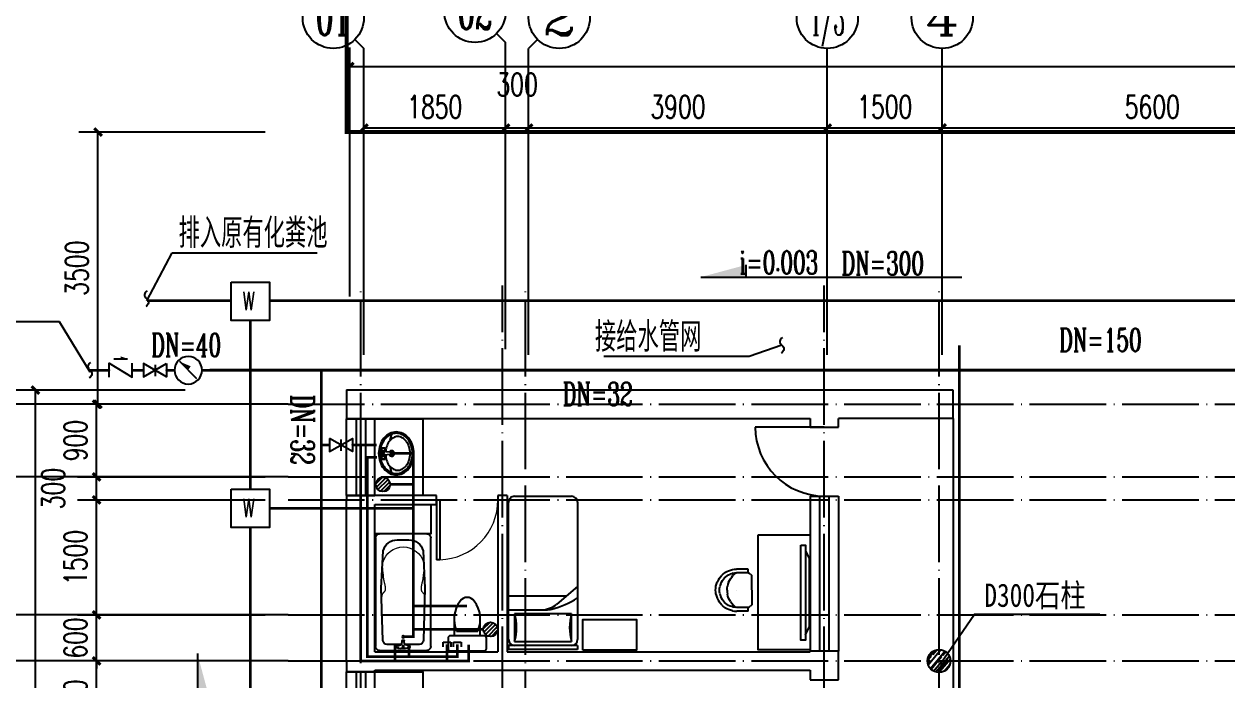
# Model space of a CAD drawing. Extents: x 8254 to 366479, y -216343 to -120021.
# Drawn here: x 104518 to 120223, y -148303 to -139747 of the extents above; entities that cross this region are included whole.
import ezdxf
from ezdxf.enums import TextEntityAlignment as Align

# ---------------------------------------------------------------- set-up
doc = ezdxf.new("R2010")
doc.units = 0
doc.header["$LTSCALE"] = 500
doc.header["$MEASUREMENT"] = 0
doc.linetypes.add('DOTE', pattern=[2.42, 2, -0.2, 0.02, -0.2])
doc.layers.get('0').update_dxf_attribs({"linetype": 'CONTINUOUS'})
doc.layers.get('Defpoints').update_dxf_attribs({"linetype": 'CONTINUOUS'})
for name, color, linetype in [('1', 251, 'CONTINUOUS'), ('220', 7, 'CONTINUOUS'), ('AXIS', 3, 'CONTINUOUS'), ('AXIS_TEXT', 7, 'CONTINUOUS'), ('DIM_冷却', 3, 'CONTINUOUS'), ('DOTE', 1, 'DOTE'), ('EQUIP_地漏', 7, 'CONTINUOUS'), ('EQUIP_管件', 7, 'CONTINUOUS'), ('PIPE-污水', 2, 'TG_W'), ('PIPE-消防', 1, 'TG_X'), ('PIPE-热给水', 5, 'TG_R'), ('PIPE-给水', 3, 'TG_J'), ('PUB_DIM', 3, 'CONTINUOUS'), ('TEXT_污水', 7, 'CONTINUOUS'), ('TWT_TEXT', 7, 'CONTINUOUS'), ('VALVE_给水', 7, 'CONTINUOUS'), ('WALL', 130, 'CONTINUOUS'), ('WINDOW', 251, 'CONTINUOUS'), ('家具', 54, 'CONTINUOUS')]:
    doc.layers.add(name, color=color, linetype=linetype)
doc.styles.add('_TCH_AXIS', font='COMPLEX', dxfattribs={"bigfont": 'GBCBIG'})
doc.styles.add('_TCH_DIM_T3', font='SIMPLEX', dxfattribs={"width": 0.705882, "bigfont": 'GBCBIG'})
doc.styles.add('_TWT_SERIAL', font='COMPLEX', dxfattribs={"width": 0.8, "height": 3.5, "bigfont": 'HZTXT'})
doc.styles.add('_TWT_WELL', font='ROMAND', dxfattribs={"width": 0.8, "height": 3, "bigfont": 'HZTXT'})
doc.styles.add('COMPLEX', font='COMPLEX')
doc.styles.get("Standard").update_dxf_attribs({"font": 'GBENOR', "bigfont": 'GBCBIG'})
doc.styles.add('TG_LINETYPE', font='SIMPLEX', dxfattribs={"width": 0.8, "height": 3, "bigfont": 'HZTXT'})
doc.styles.add('宋体', font='SimSun.ttf', dxfattribs={"width": 0.8})
doc.linetypes.add('TG_J', pattern='A,2,-0.3,["J",TG_LINETYPE,S=0.1,R=0,X=-0.23,Y=-0.15],0', length=2.3)
doc.linetypes.add('TG_R', pattern='A,2,-0.3,["R",TG_LINETYPE,S=0.1,R=0,X=-0.23,Y=-0.15],0', length=2.3)
doc.linetypes.add('TG_W', pattern='A,2,-0.3,["W",TG_LINETYPE,S=0.1,R=0,X=-0.23,Y=-0.15],0', length=2.3)
doc.linetypes.add('TG_X', pattern='A,2,-0.3,["X",TG_LINETYPE,S=0.1,R=0,X=-0.23,Y=-0.15],0', length=2.3)
doc.dimstyles.new('_TCH_ARCH&&100', dxfattribs={"dimtxt": 297.5, "dimasz": 100, "dimexe": 250, "dimexo": 300, "dimgap": 126.25, "dimtad": 1, "dimlfac": 0.001, "dimzin": 0, "dimdsep": 46, "dimtxsty": '_TCH_DIM_T3', "dimblk": 'ARCHTICK', "dimcen": 0.09, "dimclrt": 7, "dimazin": 2, "dimtfac": 1, "dimtix": 1, "dimtmove": 2, "dimatfit": 3, "dimfxl": 0, "dimtolj": 1, "dimtzin": 0, "dimarcsym": 0})

# ---------------------------------------------------------------- blocks, each defined once
blk = doc.blocks.new('CHR1')
at = {"color": 251}
for p, q in [((-225, 150), (-225, 158)), ((225, 150), (225, 158))]:
    blk.add_line(p, q, dxfattribs=at)
at = {"color": 251, "linetype": 'Continuous'}
for p, q in [((189, 200), (-189, 200)), ((-225, 150), (-275, 150)), ((-275, 150), (-275, 0)), ((-225, 150), (-225, 0)), ((275, 150), (225, 150)), ((225, 150), (225, 0)), ((275, 150), (275, 0)), ((0, 0), (0, 0))]:
    blk.add_line(p, q, dxfattribs=at)
for points in [[(-208, 180, 0), (-217, 169, 0), (-225, 158, 0)], [(-208, 180, 0), (-199, 190, 0), (-189, 200, 0)], [(189, 200, 0), (199, 190, 0), (208, 180, 0)], [(225, 158, 0), (217, 169, 0), (208, 180, 0)], [(-270, -54, 0), (-274, -27, 0), (-275, 0, 0)], [(-254, -105, 0), (-263, -80, 0), (-270, -54, 0)], [(-229, -153, 0), (-242, -130, 0), (-254, -105, 0)], [(-229, -153, 0), (-213, -175, 0), (-194, -195, 0)], [(-221, -44, 0), (-224, -22, 0), (-225, 0, 0)], [(-191, -48, 0), (-209, -29, 0), (-225, -8, 0)], [(-221, -44, 0), (-215, -65, 0), (-208, -86, 0)], [(-187, -125, 0), (-198, -106, 0), (-208, -86, 0)], [(-149, -81, 0), (-171, -65, 0), (-191, -48, 0)], [(-159, -159, 0), (-174, -143, 0), (-187, -125, 0)], [(-103, -105, 0), (-127, -94, 0), (-149, -81, 0)], [(-103, -105, 0), (-78, -114, 0), (-52, -120, 0)], [(0, -125, 0), (-26, -124, 0), (-52, -120, 0)], [(0, -125, 0), (26, -124, 0), (52, -120, 0)], [(103, -105, 0), (78, -114, 0), (52, -120, 0)], [(150, -81, 0), (127, -94, 0), (103, -105, 0)], [(150, -81, 0), (171, -65, 0), (191, -48, 0)], [(187, -125, 0), (174, -143, 0), (159, -159, 0)], [(208, -86, 0), (199, -106, 0), (187, -125, 0)], [(225, -8, 0), (209, -29, 0), (191, -48, 0)], [(195, -195, 0), (213, -175, 0), (229, -153, 0)], [(221, -44, 0), (215, -65, 0), (208, -86, 0)], [(225, 0, 0), (224, -22, 0), (221, -44, 0)], [(254, -105, 0), (243, -130, 0), (229, -153, 0)], [(270, -54, 0), (263, -80, 0), (254, -105, 0)], [(270, -54, 0), (274, -27, 0), (275, 0, 0)], [(-153, -229, 0), (-174, -213, 0), (-194, -195, 0)], [(-125, -187, 0), (-143, -174, 0), (-159, -159, 0)], [(-153, -229, 0), (-130, -243, 0), (-105, -254, 0)], [(-86, -208, 0), (-106, -199, 0), (-125, -187, 0)], [(-54, -270, 0), (-80, -263, 0), (-105, -254, 0)], [(-86, -208, 0), (-65, -215, 0), (-44, -221, 0)], [(0, -275, 0), (-27, -274, 0), (-54, -270, 0)], [(0, -225, 0), (-22, -224, 0), (-44, -221, 0)], [(44, -221, 0), (22, -224, 0), (0, -225, 0)], [(54, -270, 0), (27, -274, 0), (0, -275, 0)], [(44, -221, 0), (65, -215, 0), (86, -208, 0)], [(54, -270, 0), (80, -263, 0), (105, -254, 0)], [(125, -187, 0), (106, -199, 0), (86, -208, 0)], [(105, -254, 0), (130, -243, 0), (153, -229, 0)], [(159, -159, 0), (143, -174, 0), (125, -187, 0)], [(195, -195, 0), (175, -213, 0), (153, -229, 0)]]:
    blk.add_polyline3d(points, dxfattribs=at)
blk = doc.blocks.new('$plan$00001613')
at = {"color": 251}
for p, q in [((-200, 170), (-200, -170)), ((-260, -140), (-260, 140))]:
    blk.add_line(p, q, dxfattribs=at)
blk.add_lwpolyline([(-430, -170), (-200, -170), (-200, -220, 0.414214), (-170, -250), (-30, -250, 0.414214), (0, -220), (0, 220, 0.414214), (-30, 250), (-170, 250, 0.414214), (-200, 220), (-200, 170), (-430, 170)], format="xyb", dxfattribs=at)
for centre, radius, start, end in [((-413, -227), 398, 67.4505, 126.6381), ((-590, 0), 110, 123.4509, 236.5491), ((-413, 227), 398, 233.3619, 292.5495)]:
    blk.add_arc(centre, radius, start, end, dxfattribs=at)
blk = doc.blocks.new('$DorLib2D$00000001')
for p, q in [((0.45, 0.975), (0.5, 0.975)), ((0.45, 0), (0.45, 0.975)), ((0.5, 0), (0.5, 0.975)), ((0.5, 0), (0.45, 0))]:
    blk.add_line(p, q)
at = {"lineweight": 13}
blk.add_arc((0.475, 0), 0.975, 91.4693, 180, dxfattribs=at)
blk = doc.blocks.new('$WINLIB2D$00000001')
for p, q in [((-0.5, 0.5), (0.5, 0.5)), ((-0.5, 0.5), (-0.5, -0.5)), ((0.5, -0.5), (0.5, 0.5)), ((0.5, 0.167), (-0.5, 0.167)), ((0.5, -0.167), (-0.5, -0.167)), ((-0.5, -0.5), (0.5, -0.5))]:
    blk.add_line(p, q)
blk = doc.blocks.new('$plan$00000489')
for p, q in [((-1470, 360), (-50, 360)), ((-1520, -310), (-1520, 310)), ((0, 310), (0, -310)), ((-81, 18), (-122, 12)), ((-64, 71), (-72, 27)), ((-29, 71), (-25, 30)), ((-81, -18), (-122, -12)), ((-64, -71), (-72, -27)), ((-29, -71), (-25, -30)), ((-50, -360), (-1470, -360))]:
    blk.add_line(p, q)
blk.add_lwpolyline([(-77, 81), (-77, 207, 0.398606), (-134, 267), (-810, 285), (-1299, 260, 0.354414), (-1441, 76), (-1441, -76, 0.354414), (-1299, -260), (-810, -285), (-134, -267, 0.398606), (-77, -207), (-77, -20)], format="xyb")
at = {"lineweight": 13}
for points in [[(-1090, 273), (-1074, 271), (-1056, 270), (-1039, 268), (-1022, 266), (-1005, 265), (-989, 263), (-974, 262), (-961, 260), (-949, 259), (-939, 257), (-929, 256), (-921, 255), (-914, 253), (-908, 252), (-902, 251), (-896, 250), (-891, 249), (-886, 247), (-881, 246), (-876, 245), (-871, 244), (-866, 243), (-860, 241), (-855, 240), (-849, 239), (-844, 238), (-838, 237), (-832, 236), (-826, 236), (-821, 235), (-816, 234), (-811, 234), (-806, 234), (-801, 234), (-797, 234), (-793, 235), (-790, 235), (-786, 236), (-783, 237), (-779, 238), (-776, 240), (-773, 241), (-770, 243), (-767, 245), (-764, 247), (-762, 249), (-759, 251), (-757, 253), (-754, 255), (-752, 257), (-750, 259), (-748, 262), (-746, 264), (-744, 265), (-742, 267), (-740, 269), (-737, 271), (-735, 272), (-733, 273), (-730, 274), (-727, 275), (-723, 276), (-719, 277), (-714, 278), (-709, 279), (-703, 280), (-696, 281), (-690, 282), (-683, 283)], [(-1090, -273), (-1074, -271), (-1056, -270), (-1039, -268), (-1022, -266), (-1005, -265), (-989, -263), (-974, -262), (-961, -260), (-949, -259), (-939, -257), (-929, -256), (-921, -255), (-914, -253), (-908, -252), (-902, -251), (-896, -250), (-891, -249), (-886, -247), (-881, -246), (-876, -245), (-871, -244), (-866, -243), (-860, -241), (-855, -240), (-849, -239), (-844, -238), (-838, -237), (-832, -236), (-826, -236), (-821, -235), (-816, -234), (-811, -234), (-806, -234), (-801, -234), (-797, -234), (-793, -235), (-790, -235), (-786, -236), (-783, -237), (-779, -238), (-776, -240), (-773, -241), (-770, -243), (-767, -245), (-764, -247), (-762, -249), (-759, -251), (-757, -253), (-754, -255), (-752, -257), (-750, -259), (-748, -262), (-746, -264), (-744, -265), (-742, -267), (-740, -269), (-737, -271), (-735, -272), (-733, -273), (-730, -274), (-727, -275), (-723, -276), (-719, -277), (-714, -278), (-709, -279), (-703, -280), (-696, -281), (-690, -282), (-685, -282)]]:
    blk.add_lwpolyline(points, dxfattribs=at)
blk.add_lwpolyline([(-77, 20), (-77, 81)])
for centre, radius in [((-178, 0), 17.6), ((-47, 71), 12.6), ((-47, -71), 12.6)]:
    blk.add_circle(centre, radius, dxfattribs=at)
for centre, radius in [((-178, 0), 11.6), ((-48, 0), 9.88)]:
    blk.add_circle(centre, radius)
for centre, radius, start, end in [((-1470, 310), 50, 90, 180), ((-50, 310), 50, 0, 90), ((-122, 0), 12.5, 90, 270), ((-82, 28), 10, 278.2472, 349.7858), ((-47, 71), 17.6, 360, 180), ((-324, 0), 300, 354.3229, 5.6771), ((-82, -28), 10, 10.2142, 81.7528), ((-47, -71), 17.6, 180, 0), ((-1470, -310), 50, 180, 270), ((-50, -310), 50, 270, 0)]:
    blk.add_arc(centre, radius, start, end)
blk.add_arc((-1073, 0), 276, 105.6385, 254.9629, dxfattribs=at)
blk = doc.blocks.new('$plan$00001629')
for p, q in [((-252, -170), (-172, -150)), ((-75, -35), (-75, -85)), ((-75, -35), (75, -35)), ((-75, -85), (-21, -85)), ((-16, -146), (-25, -35)), ((16, -146), (25, -35)), ((21, -85), (75, -85)), ((75, -35), (75, -85)), ((172, -150), (252, -170))]:
    blk.add_line(p, q)
for centre, radius in [((-50, -60), 20), ((1, -60), 10), ((50, -60), 20)]:
    blk.add_circle(centre, radius)
for centre, radius, start, end in [((0, -340), 340, 90, 108.7907), ((0, -340), 340, 71.2093, 90), ((-90, -230), 190, 153.24, 180), ((-90, -230), 173, 153.24, 180), ((-46, -252), 239, 129.4007, 153.24), ((-46, -252), 222, 129.4007, 153.24), ((-53, -278), 174, 126.0274, 150.3366), ((-18, -286), 283, 108.7907, 129.4007), ((-18, -286), 266, 108.7907, 129.4007), ((-21, -322), 229, 106.7647, 126.0274), ((0, -340), 323, 90, 108.7907), ((0, -391), 301, 93.9271, 106.7647), ((0, -170), 35, 118.7783, 61.2217), ((0, -170), 25, 129.0728, 50.9272), ((0, -146), 16.3, 180, 0), ((0, -340), 323, 71.2093, 90), ((0, -391), 301, 73.2353, 86.0729), ((21, -322), 229, 53.9726, 73.2353), ((18, -286), 266, 50.5993, 71.2093), ((18, -286), 283, 50.5993, 71.2093), ((53, -278), 174, 29.6634, 53.9726), ((46, -252), 222, 26.76, 50.5993), ((46, -252), 239, 26.76, 50.5993), ((90, -230), 173, 0, 26.76), ((90, -230), 190, 0, 26.76), ((-90, -230), 190, 180, 206.76), ((-90, -230), 173, 180, 206.76), ((-46, -208), 222, 206.76, 230.5993), ((-102, -250), 118, 150.3366, 180), ((-102, -250), 118, 180, 209.6634), ((-53, -222), 174, 209.6634, 233.9726), ((53, -222), 174, 306.0274, 330.3366), ((46, -208), 222, 309.4007, 333.24), ((102, -250), 118, 0, 29.6634), ((102, -250), 118, 330.3366, 0), ((90, -230), 173, 333.24, 0), ((90, -230), 190, 333.24, 0), ((-46, -208), 239, 206.76, 230.5993), ((-18, -174), 283, 230.5993, 251.2093), ((-18, -174), 266, 230.5993, 251.2093), ((-21, -178), 229, 233.9726, 253.2353), ((0, -120), 340, 251.2093, 270), ((0, -120), 323, 251.2093, 270), ((0, -109), 301, 253.2353, 270), ((0, -109), 301, 270, 286.7647), ((0, -120), 323, 270, 288.7907), ((0, -120), 340, 270, 288.7907), ((21, -178), 229, 286.7647, 306.0274), ((18, -174), 266, 288.7907, 309.4007), ((18, -174), 283, 288.7907, 309.4007), ((46, -208), 239, 309.4007, 333.24)]:
    blk.add_arc(centre, radius, start, end)
blk = doc.blocks.new('$plan$00000310')
at = {"color": 0, "linetype": 'ByBlock'}
for p, q in [((-2000, 78), (-2000, 822)), ((-1922, 900), (-130, 900)), ((-821, 900), (-593, 629)), ((-467, 822), (-467, 78)), ((-104, 822), (-467, 822)), ((-104, 78), (-104, 822)), ((-52, 900), (-52, 0)), ((-52, 900), (0, 900)), ((0, 900), (0, 0)), ((-701, 0), (-701, 757)), ((-519, 0), (-519, 490)), ((-130, 0), (-1922, 0)), ((-467, 78), (-104, 78)), ((-52, 0), (0, 0))]:
    blk.add_line(p, q, dxfattribs=at)
for centre, radius, start, end in [((-1922, 822), 77.9, 90, 180), ((-1556, 317), 1057, 13.3928, 33.4501), ((-286, 1445), 649, 253.7398, 286.2602), ((-130, 822), 77.9, 0, 90), ((-831, 428), 312, 0, 40.1059), ((-831, 490), 312, 0, 13.3928), ((-1922, 78), 77.9, 180, 270), ((-286, -545), 649, 73.7398, 106.2602), ((-130, 78), 77.9, 270, 0)]:
    blk.add_arc(centre, radius, start, end, dxfattribs=at)
blk = doc.blocks.new('grtgrtgrgr')
h = blk.add_hatch()
h.set_pattern_fill('木材', color=251, scale=20, style=0)
h.set_pattern_definition([(50, (6093.805, -68104.39), (51.847064, 186.24683), [1200, -160, 400, -80]), (50, (6200.2, -68064.39), (-132.93014, 7.10905), [240, -26.4, 480, -60]), (50, (6133.805, -68036.393), (226.339663, 353.127904), [640, -112, 320, -80])])
h.paths.add_polyline_path([(116314.227, -148055.504, 1), (116614.227, -148055.504, 1)])
at = {"color": 251}
for p, q in [((115149.227, -144520.504), (116158.993, -144520.504)), ((116649.227, -144891.816), (116649.227, -154470.504)), ((114722.037, -146617.995), (114766.885, -146717.954)), ((114766.885, -146717.954), (114766.885, -147614.037)), ((114722.037, -147713.995), (114766.885, -147614.037))]:
    blk.add_line(p, q, dxfattribs=at)
for points in [[(109099.227, -144895.504), (109724.338, -144895.504), (109724.338, -145895.504), (109099.227, -145895.504)], [(109099.227, -146015.504), (109827.201, -146015.504), (109827.201, -146397.3), (109099.227, -146397.3)], [(114103.374, -146410.689), (114779.227, -146410.689), (114779.227, -147910.504), (114103.374, -147910.504)], [(114658.037, -146545.995), (114722.037, -146545.995), (114722.037, -147785.995), (114658.037, -147785.995)], [(109099.227, -148195.504), (109724.338, -148195.504), (109724.338, -149195.504), (109099.227, -149195.504)]]:
    blk.add_lwpolyline(points, close=True, dxfattribs=at)
blk.add_lwpolyline([(116478.516, -148098.449), (116926.866, -147445.791), (118563.626, -147445.791)], dxfattribs=at)
blk.add_circle((116464.227, -148055.504), 150, dxfattribs=at)
at = {"layer": '220', "color": 251}
blk.add_lwpolyline([(111814.408, -147913.769), (111814.408, -147514.227), (112514.057, -147514.227), (112514.057, -147913.769)], close=True, dxfattribs=at)
at = {"layer": 'DOTE', "color": 251}
for p, q in [((108914.227, -169755.504), (108914.227, -143155.504)), ((110764.227, -154655.504), (110764.227, -143155.504)), ((111064.227, -169755.504), (111064.227, -143155.504)), ((114964.227, -154655.504), (114964.227, -143155.504)), ((116464.227, -169755.504), (116464.227, -143155.504)), ((107964.227, -144705.504), (154164.227, -144705.504)), ((107964.227, -145655.504), (153864.227, -145655.504)), ((107964.227, -145955.504), (111064.227, -145955.504)), ((107964.227, -145955.504), (147134.34, -145955.504)), ((107964.227, -147455.504), (153864.227, -147455.504)), ((107964.227, -148055.504), (154164.227, -148055.504))]:
    blk.add_line(p, q, dxfattribs=at)
at = {"layer": 'WALL', "color": 251}
for p, q in [((108729.227, -144520.504), (114964.227, -144520.504)), ((108729.227, -144520.504), (108729.227, -144895.504)), ((116649.227, -144521.816), (114964.227, -144521.816)), ((116649.227, -144891.816), (116649.227, -144521.816)), ((108729.227, -144895.504), (109099.227, -144895.504)), ((109099.227, -144890.504), (114779.227, -144890.504)), ((109099.227, -144895.504), (109099.227, -144890.504)), ((114779.227, -144890.504), (114779.227, -145004.255)), ((115149.227, -145004.255), (115149.227, -144891.816)), ((116649.227, -144891.816), (115149.227, -144891.816)), ((114779.227, -145004.255), (115149.227, -145004.255)), ((109099.227, -145895.504), (108729.227, -145895.504)), ((108729.227, -145895.504), (108729.227, -145955.504)), ((109904.227, -145895.504), (109099.227, -145895.504)), ((109904.227, -146015.504), (109904.227, -145895.504)), ((110824.227, -145895.504), (110704.227, -145895.504)), ((110704.227, -145895.504), (110704.227, -146015.504)), ((110824.227, -145895.504), (110824.227, -147935.504)), ((108729.227, -148055.504), (108729.227, -145955.504)), ((109099.227, -146015.504), (109904.227, -146015.504)), ((109099.227, -147935.504), (109099.227, -146015.504)), ((110704.227, -146015.504), (110704.227, -147935.504)), ((109099.227, -147935.504), (110704.227, -147935.504)), ((110824.227, -147935.504), (114779.227, -147935.504)), ((115149.227, -147929.255), (114779.227, -147929.255)), ((114779.227, -147929.255), (114779.227, -147935.504)), ((115149.227, -148055.504), (115149.227, -147929.255)), ((108729.227, -148055.504), (108729.227, -148195.504)), ((115149.227, -148303.004), (115149.227, -148055.504)), ((108729.227, -148195.504), (109099.227, -148195.504)), ((109099.227, -148175.504), (110764.227, -148175.504)), ((109099.227, -148195.504), (109099.227, -148175.504)), ((110764.227, -148175.504), (114779.227, -148175.504)), ((114779.227, -148175.504), (114779.227, -148303.004)), ((114779.227, -148303.004), (115149.227, -148303.004))]:
    blk.add_line(p, q, dxfattribs=at)
at = {"layer": 'WINDOW', "color": 251}
for p, q in [((114964.227, -145004.255), (114064.227, -145004.255)), ((114779.227, -145904.255), (114779.227, -147929.255)), ((114779.227, -145904.255), (115149.227, -145904.255)), ((114902.56, -145904.255), (114902.56, -147929.255)), ((115025.894, -145904.255), (115025.894, -147929.255)), ((115149.227, -145904.255), (115149.227, -147929.255))]:
    blk.add_line(p, q, dxfattribs=at)
blk.add_arc((114964.227, -145004.255), 900, 180, 270, dxfattribs=at)
at = {"layer": '1', "color": 251}
for name, p, rotation in [('$plan$00001629', (109147.466, -145348.19), 89.99999999996407), ('$plan$00001613', (110303.417, -147925.618), 269.9999999999641)]:
    blk.add_blockref(name, p, dxfattribs=dict(at, rotation=rotation))
at = {"layer": '1', "color": 251, "yscale": -1, "rotation": 270.0000000000056}
blk.add_blockref('$plan$00000489', (109467.201, -147917.3), dxfattribs=at)
at = {"layer": '220', "color": 251, "rotation": 270}
blk.add_blockref('$plan$00000310', (110844.435, -147906.738), dxfattribs=at)
at = {"layer": 'WINDOW', "color": 251, "xscale": 1000, "yscale": 370, "zscale": 1000, "rotation": 90}
for p in [(108914.227, -145395.504), (108914.227, -148695.504)]:
    blk.add_blockref('$WINLIB2D$00000001', p, dxfattribs=at)
at = {"layer": 'WINDOW', "color": 251, "xscale": -800, "yscale": -800, "zscale": -800}
blk.add_blockref('$DorLib2D$00000001', (110304.227, -145955.504), dxfattribs=at)
at = {"layer": '家具', "color": 251, "rotation": 270.0418271583827}
blk.add_blockref('CHR1', (113821.715, -147131.881), dxfattribs=at)
at = {"color": 251, "style": '宋体', "width": 0.8}
blk.add_text('D300石柱', height=303.7975, dxfattribs=at).set_placement((117055.485, -147349.659, 1099890))
blk = doc.blocks.new('$TwtSys$00000132')
at = {"elevation": 0}
blk.add_lwpolyline([(7, -101, -0.575183), (0, 0, 0.604745), (-11, 101, 16.924828)], format="xyb", dxfattribs=at)
blk = doc.blocks.new('rerh')
blk.add_hatch(color=7).paths.add_polyline_path([(2356210, -878528), (2355619, -878687), (2356210, -878687)])
at = {"color": 7}
for p, q in [((2356210, -878687, 29213), (2356210, -878528, 29213)), ((2355619, -878687, 29213), (2359023, -878687, 29213))]:
    blk.add_line(p, q, dxfattribs=at)
blk = doc.blocks.new('_ArchTick')
at = {"color": 0, "linetype": 'ByBlock', "const_width": 0.4}
blk.add_lwpolyline([(-0.5, -0.5), (0.5, 0.5)], dxfattribs=at)
blk = doc.blocks.new('*D210')
at = {"layer": 'Defpoints', "color": 0}
for p in [(104665, -144521), (106922, -144521), (106922, -168991)]:
    blk.add_point(p, dxfattribs=at)
at = {"layer": 'PUB_DIM', "color": 0, "lineweight": -2}
for p, q in [((106622, -144521), (104415, -144521)), ((104665, -168991), (104665, -144521)), ((106622, -168991), (104415, -168991))]:
    blk.add_line(p, q, dxfattribs=at)
at = {"layer": 'PUB_DIM', "color": 0, "lineweight": -2, "xscale": 100, "yscale": 100, "zscale": 100}
for p, rotation in [((104665, -144521), 90), ((104665, -168991), 270)]:
    blk.add_blockref('_ArchTick', p, dxfattribs=dict(at, rotation=rotation))
at = {"layer": 'PUB_DIM', "color": 7, "insert": (104390, -156756), "char_height": 297.5, "attachment_point": 5, "rotation": 90, "style": '_TCH_DIM_T3'}
blk.add_mtext('\\A1;24370', dxfattribs=at)
blk = doc.blocks.new('*D211')
at = {"layer": 'Defpoints', "color": 0}
for p in [(105483, -141156), (107964, -141156), (107964, -144706)]:
    blk.add_point(p, dxfattribs=at)
at = {"layer": 'PUB_DIM', "color": 0, "lineweight": -2}
for p, q in [((107664, -141156), (105233, -141156)), ((105483, -144706), (105483, -141156)), ((107664, -144706), (105233, -144706))]:
    blk.add_line(p, q, dxfattribs=at)
at = {"layer": 'PUB_DIM', "color": 0, "lineweight": -2, "xscale": 100, "yscale": 100, "zscale": 100}
for p, rotation in [((105483, -141156), 90), ((105483, -144706), 270)]:
    blk.add_blockref('_ArchTick', p, dxfattribs=dict(at, rotation=rotation))
at = {"layer": 'PUB_DIM', "color": 7, "insert": (105208, -142931), "char_height": 297.5, "attachment_point": 5, "rotation": 90, "style": '_TCH_DIM_T3'}
blk.add_mtext('\\A1;3500', dxfattribs=at)
blk = doc.blocks.new('*D212')
at = {"layer": 'AXIS', "color": 0, "lineweight": -2}
for p, q in [((108955, -143302), (108955, -140852)), ((110805, -143302), (110805, -140852)), ((108955, -141102), (110805, -141102))]:
    blk.add_line(p, q, dxfattribs=at)
at = {"layer": 'Defpoints', "color": 0}
for p in [(110805, -141102), (108955, -143602), (110805, -143602)]:
    blk.add_point(p, dxfattribs=at)
at = {"layer": 'AXIS', "color": 0, "lineweight": -2, "xscale": 100, "yscale": 100, "zscale": 100, "rotation": 180}
blk.add_blockref('_ArchTick', (108955, -141102), dxfattribs=at)
at = {"layer": 'AXIS', "color": 0, "lineweight": -2, "xscale": 100, "yscale": 100, "zscale": 100}
blk.add_blockref('_ArchTick', (110805, -141102), dxfattribs=at)
at = {"layer": 'AXIS', "color": 7, "insert": (109880, -140827), "char_height": 297.5, "attachment_point": 5, "style": '_TCH_DIM_T3'}
blk.add_mtext('\\A1;1850', dxfattribs=at)
blk = doc.blocks.new('*D213')
at = {"layer": 'AXIS', "color": 0, "lineweight": -2}
for p, q in [((110805, -143302), (110805, -140852)), ((111105, -143302), (111105, -140852)), ((110805, -141102), (111105, -141102))]:
    blk.add_line(p, q, dxfattribs=at)
at = {"layer": 'Defpoints', "color": 0}
for p in [(111105, -141102), (110805, -143602), (111105, -143602)]:
    blk.add_point(p, dxfattribs=at)
at = {"layer": 'AXIS', "color": 0, "lineweight": -2, "xscale": 100, "yscale": 100, "zscale": 100, "rotation": 180}
blk.add_blockref('_ArchTick', (110805, -141102), dxfattribs=at)
at = {"layer": 'AXIS', "color": 0, "lineweight": -2, "xscale": 100, "yscale": 100, "zscale": 100}
blk.add_blockref('_ArchTick', (111105, -141102), dxfattribs=at)
at = {"layer": 'AXIS', "color": 7, "insert": (110955, -140535), "char_height": 297.5, "attachment_point": 5, "style": '_TCH_DIM_T3'}
blk.add_mtext('\\A1;300', dxfattribs=at)
blk = doc.blocks.new('*D214')
at = {"layer": 'AXIS', "color": 0, "lineweight": -2}
for p, q in [((111105, -143302), (111105, -140852)), ((115005, -143302), (115005, -140852)), ((111105, -141102), (115005, -141102))]:
    blk.add_line(p, q, dxfattribs=at)
at = {"layer": 'Defpoints', "color": 0}
for p in [(115005, -141102), (111105, -143602), (115005, -143602)]:
    blk.add_point(p, dxfattribs=at)
at = {"layer": 'AXIS', "color": 0, "lineweight": -2, "xscale": 100, "yscale": 100, "zscale": 100, "rotation": 180}
blk.add_blockref('_ArchTick', (111105, -141102), dxfattribs=at)
at = {"layer": 'AXIS', "color": 0, "lineweight": -2, "xscale": 100, "yscale": 100, "zscale": 100}
blk.add_blockref('_ArchTick', (115005, -141102), dxfattribs=at)
at = {"layer": 'AXIS', "color": 7, "insert": (113055, -140827), "char_height": 297.5, "attachment_point": 5, "style": '_TCH_DIM_T3'}
blk.add_mtext('\\A1;3900', dxfattribs=at)
blk = doc.blocks.new('*D215')
at = {"layer": 'AXIS', "color": 0, "lineweight": -2}
for p, q in [((115005, -143302), (115005, -140852)), ((116505, -143302), (116505, -140852)), ((115005, -141102), (116505, -141102))]:
    blk.add_line(p, q, dxfattribs=at)
at = {"layer": 'Defpoints', "color": 0}
for p in [(116505, -141102), (115005, -143602), (116505, -143602)]:
    blk.add_point(p, dxfattribs=at)
at = {"layer": 'AXIS', "color": 0, "lineweight": -2, "xscale": 100, "yscale": 100, "zscale": 100, "rotation": 180}
blk.add_blockref('_ArchTick', (115005, -141102), dxfattribs=at)
at = {"layer": 'AXIS', "color": 0, "lineweight": -2, "xscale": 100, "yscale": 100, "zscale": 100}
blk.add_blockref('_ArchTick', (116505, -141102), dxfattribs=at)
at = {"layer": 'AXIS', "color": 7, "insert": (115755, -140827), "char_height": 297.5, "attachment_point": 5, "style": '_TCH_DIM_T3'}
blk.add_mtext('\\A1;1500', dxfattribs=at)
blk = doc.blocks.new('*D216')
at = {"layer": 'AXIS', "color": 0, "lineweight": -2}
for p, q in [((116505, -143302), (116505, -140852)), ((121990, -143302), (121990, -140852)), ((116505, -141102), (121990, -141102))]:
    blk.add_line(p, q, dxfattribs=at)
at = {"layer": 'Defpoints', "color": 0}
for p in [(121990, -141102), (116505, -143602), (121990, -143602)]:
    blk.add_point(p, dxfattribs=at)
at = {"layer": 'AXIS', "color": 0, "lineweight": -2, "xscale": 100, "yscale": 100, "zscale": 100, "rotation": 180}
blk.add_blockref('_ArchTick', (116505, -141102), dxfattribs=at)
at = {"layer": 'AXIS', "color": 0, "lineweight": -2, "xscale": 100, "yscale": 100, "zscale": 100}
blk.add_blockref('_ArchTick', (121990, -141102), dxfattribs=at)
at = {"layer": 'AXIS', "color": 7, "insert": (119248, -140827), "char_height": 297.5, "attachment_point": 5, "style": '_TCH_DIM_T3'}
blk.add_mtext('\\A1;5600', dxfattribs=at)
blk = doc.blocks.new('*D229')
at = {"layer": 'AXIS', "color": 0, "lineweight": -2}
for p, q in [((108770, -143302), (108770, -140052)), ((153140, -143302), (153140, -140052)), ((108770, -140302), (153140, -140302))]:
    blk.add_line(p, q, dxfattribs=at)
at = {"layer": 'Defpoints', "color": 0}
for p in [(153140, -140302), (108770, -143602), (153140, -143602)]:
    blk.add_point(p, dxfattribs=at)
at = {"layer": 'AXIS', "color": 0, "lineweight": -2, "xscale": 100, "yscale": 100, "zscale": 100, "rotation": 180}
blk.add_blockref('_ArchTick', (108770, -140302), dxfattribs=at)
at = {"layer": 'AXIS', "color": 0, "lineweight": -2, "xscale": 100, "yscale": 100, "zscale": 100}
blk.add_blockref('_ArchTick', (153140, -140302), dxfattribs=at)
at = {"layer": 'AXIS', "color": 7, "insert": (130955, -140027), "char_height": 297.5, "attachment_point": 5, "style": '_TCH_DIM_T3'}
blk.add_mtext('\\A1;44370', dxfattribs=at)
blk = doc.blocks.new('*D269')
at = {"layer": 'AXIS', "color": 0, "lineweight": -2}
for p, q in [((107664, -148056), (105214, -148056)), ((105464, -149256), (105464, -148056)), ((107664, -149256), (105214, -149256))]:
    blk.add_line(p, q, dxfattribs=at)
at = {"layer": 'Defpoints', "color": 0}
for p in [(105464, -148056), (107964, -148056), (107964, -149256)]:
    blk.add_point(p, dxfattribs=at)
at = {"layer": 'AXIS', "color": 0, "lineweight": -2, "xscale": 100, "yscale": 100, "zscale": 100}
for p, rotation in [((105464, -148056), 90), ((105464, -149256), 270)]:
    blk.add_blockref('_ArchTick', p, dxfattribs=dict(at, rotation=rotation))
at = {"layer": 'AXIS', "color": 7, "insert": (105189, -148656), "char_height": 297.5, "attachment_point": 5, "rotation": 90, "style": '_TCH_DIM_T3'}
blk.add_mtext('\\A1;1200', dxfattribs=at)
blk = doc.blocks.new('*D270')
at = {"layer": 'AXIS', "color": 0, "lineweight": -2}
for p, q in [((107664, -147456), (105214, -147456)), ((105464, -147456), (105464, -147356)), ((105464, -148056), (105464, -147456)), ((107664, -148056), (105214, -148056)), ((105464, -148056), (105464, -148156))]:
    blk.add_line(p, q, dxfattribs=at)
at = {"layer": 'Defpoints', "color": 0}
for p in [(105464, -147456), (107964, -147456), (107964, -148056)]:
    blk.add_point(p, dxfattribs=at)
at = {"layer": 'AXIS', "color": 0, "lineweight": -2, "xscale": 100, "yscale": 100, "zscale": 100}
for p, rotation in [((105464, -147456), 270), ((105464, -148056), 90)]:
    blk.add_blockref('_ArchTick', p, dxfattribs=dict(at, rotation=rotation))
at = {"layer": 'AXIS', "color": 7, "insert": (105189, -147756), "char_height": 297.5, "attachment_point": 5, "rotation": 90, "style": '_TCH_DIM_T3'}
blk.add_mtext('\\A1;600', dxfattribs=at)
blk = doc.blocks.new('*D271')
at = {"layer": 'AXIS', "color": 0, "lineweight": -2}
for p, q in [((107664, -145956), (105214, -145956)), ((105464, -147456), (105464, -145956)), ((107664, -147456), (105214, -147456))]:
    blk.add_line(p, q, dxfattribs=at)
at = {"layer": 'Defpoints', "color": 0}
for p in [(105464, -145956), (107964, -145956), (107964, -147456)]:
    blk.add_point(p, dxfattribs=at)
at = {"layer": 'AXIS', "color": 0, "lineweight": -2, "xscale": 100, "yscale": 100, "zscale": 100}
for p, rotation in [((105464, -145956), 90), ((105464, -147456), 270)]:
    blk.add_blockref('_ArchTick', p, dxfattribs=dict(at, rotation=rotation))
at = {"layer": 'AXIS', "color": 7, "insert": (105189, -146706), "char_height": 297.5, "attachment_point": 5, "rotation": 90, "style": '_TCH_DIM_T3'}
blk.add_mtext('\\A1;1500', dxfattribs=at)
blk = doc.blocks.new('*D272')
at = {"layer": 'AXIS', "color": 0, "lineweight": -2}
for p, q in [((107664, -145656), (105214, -145656)), ((105464, -145956), (105464, -145656)), ((107664, -145956), (105214, -145956))]:
    blk.add_line(p, q, dxfattribs=at)
at = {"layer": 'Defpoints', "color": 0}
for p in [(105464, -145656), (107964, -145656), (107964, -145956)]:
    blk.add_point(p, dxfattribs=at)
at = {"layer": 'AXIS', "color": 0, "lineweight": -2, "xscale": 100, "yscale": 100, "zscale": 100}
for p, rotation in [((105464, -145656), 90), ((105464, -145956), 270)]:
    blk.add_blockref('_ArchTick', p, dxfattribs=dict(at, rotation=rotation))
at = {"layer": 'AXIS', "color": 7, "insert": (104897, -145806), "char_height": 297.5, "attachment_point": 5, "rotation": 90, "style": '_TCH_DIM_T3'}
blk.add_mtext('\\A1;300', dxfattribs=at)
blk = doc.blocks.new('*D273')
at = {"layer": 'AXIS', "color": 0, "lineweight": -2}
for p, q in [((107664, -144706), (105214, -144706)), ((105464, -145656), (105464, -144706)), ((107664, -145656), (105214, -145656))]:
    blk.add_line(p, q, dxfattribs=at)
at = {"layer": 'Defpoints', "color": 0}
for p in [(105464, -144706), (107964, -144706), (107964, -145656)]:
    blk.add_point(p, dxfattribs=at)
at = {"layer": 'AXIS', "color": 0, "lineweight": -2, "xscale": 100, "yscale": 100, "zscale": 100}
for p, rotation in [((105464, -144706), 90), ((105464, -145656), 270)]:
    blk.add_blockref('_ArchTick', p, dxfattribs=dict(at, rotation=rotation))
at = {"layer": 'AXIS', "color": 7, "insert": (105189, -145181), "char_height": 297.5, "attachment_point": 5, "rotation": 90, "style": '_TCH_DIM_T3'}
blk.add_mtext('\\A1;900', dxfattribs=at)
blk = doc.blocks.new('_AXISO')
blk.add_circle((0, 0), 0.5)
at = {"layer": 'AXIS_TEXT', "style": 'COMPLEX', "width": 1.041667}
blk.add_attdef('A', text='', height=0.56, dxfattribs=at).set_placement((-0.25, -0.28), (0.25, -0.28), align=Align.FIT)
blk = doc.blocks.new('$TwtSys$00000141')
for p, q in [((-94, 8), (-10, 92)), ((-94, 8), (-10, 92)), ((-87, -35), (35, 87)), ((-87, -35), (35, 87)), ((-66, -66), (66, 66)), ((-66, -66), (66, 66)), ((-32, -87), (88, 33)), ((-32, -87), (88, 33)), ((11, -92), (92, -11)), ((11, -92), (92, -11))]:
    blk.add_line(p, q)
blk.add_circle((0, 0), 94)
blk.add_circle((0, 0), 94)
blk = doc.blocks.new('$VALVE$00000742')
blk.add_line((-93, -93), (93, 93))
blk.add_lwpolyline([(93, 93, 0, 50, 0), (-13, 22, 50, 50, 0)], format="xyseb")
blk.add_circle((0, 0), 150)
for p in [(-150, 0), (150, 0)]:
    blk.add_point(p)
blk = doc.blocks.new('$VALVE$00000296')
for points in [[(-125, 72), (-125, -72), (125, 72), (125, -72), (-125, 72)], [(0, 60), (0, -64)]]:
    blk.add_lwpolyline(points)
for p in [(-125, 0), (125, 0)]:
    blk.add_point(p)
blk = doc.blocks.new('$VALVE$00000315')
blk.add_line((-75, 125), (75, 125))
blk.add_lwpolyline([(-125, -75), (-125, 75), (125, -75), (125, 75)])
for p in [(-125, 0), (125, 0)]:
    blk.add_point(p)
blk.add_solid([(0, 125), (0, 150), (75, 125)])

msp = doc.modelspace()

# ---------------------------------------------------------------- hatches: boundary and pattern name
at = {"layer": 'PIPE-污水', "linetype": 'TG_W'}
for points in [[(109601.349, -147739.551), (109601.349, -147757.051), (109618.849, -147757.051)], [(109601.349, -147739.551), (109618.849, -147739.551), (109618.849, -147757.051)]]:
    msp.add_hatch(color=256, dxfattribs=at).paths.add_polyline_path(points)
at = {"layer": 'PIPE-热给水', "linetype": 'TG_R'}
for points in [[(109000.753, -145400.749), (109000.753, -145383.249), (108983.253, -145383.249)], [(109000.753, -145400.749), (108983.253, -145400.749), (108983.253, -145383.249)], [(109000.753, -147999.009), (108983.253, -147999.009), (108983.253, -148016.509)], [(109000.753, -147999.009), (109000.753, -148016.509), (108983.253, -148016.509)], [(110176.439, -147999.009), (110176.439, -148016.509), (110193.939, -148016.509)], [(110176.439, -147999.009), (110193.939, -147999.009), (110193.939, -148016.509)]]:
    msp.add_hatch(color=256, dxfattribs=at).paths.add_polyline_path(points)
at = {"layer": 'PIPE-给水', "linetype": 'TG_J'}
for points in [[(108910.675, -148055.504), (108910.675, -148073.004), (108893.175, -148073.004)], [(108910.675, -148055.504), (108893.175, -148055.504), (108893.175, -148073.004)], [(110323.435, -148055.504), (110340.935, -148055.504), (110340.935, -148073.004)], [(110323.435, -148055.504), (110323.435, -148073.004), (110340.935, -148073.004)]]:
    msp.add_hatch(color=256, dxfattribs=at).paths.add_polyline_path(points)

# ---------------------------------------------------------------- linework, layer by layer
for p, q in [((106121.196, -143356.01), (106450.354, -142731.35, 0)), ((106450.354, -142731.35, 0), (108345.277, -142731.35, 0)), ((104980.154, -143629.895, 0), (103085.23, -143629.895, 0)), ((105382.123, -144289.732, 0), (104980.154, -143629.895, 0)), ((114413.399, -143937.616), (113983.084, -144085.566, 0)), ((113983.084, -144085.566, 0), (112088.16, -144085.566, 0)), ((109988.555, -147871.47), (109988.555, -147809.329)), ((109988.555, -147809.329), (110088.353, -147809.329)), ((110088.353, -147809.329), (110088.353, -147870.025)), ((110125.367, -147871.289), (110125.367, -147809.148)), ((110125.367, -147809.148), (110225.164, -147809.148)), ((110225.164, -147809.148), (110225.164, -147869.844))]:
    msp.add_line(p, q)
at = {"color": 251, "const_width": 50}
msp.add_lwpolyline([(153099.227, -139004.538), (153099.227, -141155.504), (108729.227, -141155.504), (108729.227, -139004.538)], dxfattribs=at)
at = {"color": 2}
for points in [[(107221.099, -143113.19), (107721.099, -143113.19), (107721.099, -143613.19), (107221.099, -143613.19)], [(107221.099, -145814.644), (107721.099, -145814.644), (107721.099, -146314.644), (107221.099, -146314.644)]]:
    msp.add_lwpolyline(points, close=True, dxfattribs=at)
at = {"layer": 'AXIS'}
for p, q in [((110688.134, -139868.896), (110805.292, -139986.053)), ((108838.134, -139946.546), (108955.292, -140063.704)), ((108955.292, -144063.704), (108955.292, -140063.704)), ((110805.292, -143986.053), (110805.292, -139986.053)), ((111222.449, -139946.546), (111105.292, -140063.704)), ((111105.292, -144063.704), (111105.292, -140063.704)), ((115005.292, -144063.704), (115005.292, -140063.704)), ((116505.292, -144063.704), (116505.292, -140063.704)), ((107964.227, -144705.504), (103964.227, -144705.504)), ((107964.227, -145655.504), (103964.227, -145655.504)), ((107964.227, -147455.504), (103964.227, -147455.504)), ((107964.227, -148055.504), (103964.227, -148055.504))]:
    msp.add_line(p, q, dxfattribs=at)
at = {"layer": 'PIPE-污水', "linetype": 'TG_W', "const_width": 35}
for points in [[(106121.196, -143356.01), (107221.099, -143356.01)], [(107721.099, -143356.01), (132600.044, -143356.01)], [(107471.099, -145814.644), (107471.099, -143613.19)], [(109317.466, -145348.19), (109601.349, -145348.19)], [(109601.349, -145348.19), (109602.768, -145348.19)], [(109601.349, -145752.814), (109601.349, -145348.19)], [(109298.082, -145752.814), (109601.349, -145752.814)], [(109601.349, -146064.644), (109601.349, -145752.814)], [(107721.099, -146064.644), (109601.349, -146064.644)], [(109601.349, -147338.451), (109601.349, -146064.644)], [(107471.099, -149114.644), (107471.099, -146314.644)], [(109601.349, -147338.451), (110299.366, -147338.451)], [(109601.349, -147644.018), (109601.349, -147338.451)], [(109601.349, -147739.551), (109601.349, -147644.018)], [(109601.349, -147644.018), (110513.577, -147644.018)], [(109467.201, -147739.551), (109601.349, -147739.551)]]:
    msp.add_lwpolyline(points, dxfattribs=at)
at = {"layer": 'PIPE-消防', "linetype": 'TG_X', "const_width": 35}
msp.add_lwpolyline([(116727.938, -168493.564), (116727.938, -143937.616)], dxfattribs=at)
at = {"layer": 'PIPE-热给水', "linetype": 'TG_R', "const_width": 35}
for points in [[(109000.753, -145400.749), (109124.887, -145400.749)], [(109000.753, -147999.009), (109000.753, -145400.749)], [(109544.035, -147999.009), (109544.035, -147850.926)], [(110176.439, -147999.009), (110176.439, -147837.798)], [(109000.753, -147999.009), (109544.035, -147999.009)], [(109544.035, -147999.009), (110176.439, -147999.009)]]:
    msp.add_lwpolyline(points, dxfattribs=at)
at = {"layer": 'PIPE-给水', "linetype": 'TG_J', "const_width": 35}
for points in [[(105628.212, -144262.381), (105379.091, -144262.381)], [(106077.402, -144262.381), (105928.212, -144262.381)], [(106481.493, -144262.381), (106377.402, -144262.381)], [(106939.177, -144262.381), (106841.493, -144262.381)], [(106939.177, -144261.813), (153429.925, -144261.871)], [(106939.177, -144262.381), (106939.177, -144261.871)], [(108398.49, -145237.914), (108398.555, -144262.381)], [(108398.283, -148537.914), (108398.49, -145237.914)], [(108398.49, -145237.914), (108504.583, -145237.914)], [(108804.583, -145237.914), (108910.675, -145237.914)], [(108910.675, -148055.504), (108910.675, -145237.914)], [(108910.675, -145237.914), (109122.71, -145237.914)], [(109359.369, -148055.504), (109359.369, -147851.108)], [(110039.627, -148055.504), (110039.627, -147837.978)], [(110323.435, -148055.504), (110323.435, -147843.862)], [(108910.675, -148055.504), (109359.369, -148055.504)], [(109359.369, -148055.504), (110039.627, -148055.504)], [(110039.627, -148055.504), (110323.435, -148055.504)]]:
    msp.add_lwpolyline(points, dxfattribs=at)

# ---------------------------------------------------------------- block references
for name, p in [('rerh', (-2242263.723, 735640.036)), ('grtgrtgrgr', (0, 0))]:
    msp.add_blockref(name, p)
at = {"rotation": 270}
msp.add_blockref('rerh', (985467.049, 2207661.895), dxfattribs=at)
at = {"layer": 'AXIS'}
ref = msp.add_blockref('_AXISO', (108555.292, -139663.704), dxfattribs=dict(at, xscale=800, yscale=800, zscale=800))
ref.add_attrib('A', '01', dxfattribs={"layer": 'AXIS_TEXT', "height": 452.5483, "style": '_TCH_AXIS', "width": 0.724138}).set_placement((108329.018, -139889.978), (108781.566, -139889.978), align=Align.FIT)
ref = msp.add_blockref('_AXISO', (110405.292, -139586.053), dxfattribs=dict(at, xscale=800, yscale=800, zscale=800))
ref.add_attrib('A', '02', dxfattribs={"layer": 'AXIS_TEXT', "height": 452.5483, "style": '_TCH_AXIS', "width": 0.617647}).set_placement((110179.018, -139812.328), (110631.566, -139812.328), align=Align.FIT)
ref = msp.add_blockref('_AXISO', (111505.292, -139663.704), dxfattribs=dict(at, xscale=800, yscale=800, zscale=800))
ref.add_attrib('A', '2', dxfattribs={"layer": 'AXIS_TEXT', "height": 452.548, "style": '_TCH_AXIS', "width": 1.5}).set_placement((111279.018, -139889.978), (111731.566, -139889.978), align=Align.FIT)
ref = msp.add_blockref('_AXISO', (115005.292, -139663.704), dxfattribs=dict(at, xscale=800, yscale=800, zscale=800))
ref.add_attrib('A', '1/3', dxfattribs={"layer": 'AXIS_TEXT', "height": 452.5483, "style": '_TCH_AXIS', "width": 0.411765}).set_placement((114779.018, -139889.978), (115231.566, -139889.978), align=Align.FIT)
ref = msp.add_blockref('_AXISO', (116505.292, -139663.704), dxfattribs=dict(at, xscale=800, yscale=800, zscale=800))
ref.add_attrib('A', '4', dxfattribs={"layer": 'AXIS_TEXT', "height": 452.548, "style": '_TCH_AXIS', "width": 1.3125}).set_placement((116279.018, -139889.978), (116731.566, -139889.978), align=Align.FIT)
at = {"layer": 'EQUIP_地漏'}
for p in [(109204.082, -145752.814), (110607.577, -147644.018)]:
    msp.add_blockref('$TwtSys$00000141', p, dxfattribs=at)
at = {"layer": 'EQUIP_管件', "xscale": -1, "rotation": 180}
for p in [(106116.704, -143328.695, 0), (114411.939, -143937.653, 0), (105377.632, -144262.418, 0)]:
    msp.add_blockref('$TwtSys$00000132', p, dxfattribs=at)
at = {"layer": 'VALVE_给水', "xscale": 1.2, "yscale": 1.2, "zscale": 1.2}
for name, p in [('$VALVE$00000315', (105778.212, -144262.381)), ('$VALVE$00000296', (108654.583, -145237.914))]:
    msp.add_blockref(name, p, dxfattribs=at)
at = {"layer": 'VALVE_给水', "xscale": 1.2, "yscale": -1.2, "zscale": 1.2, "rotation": 180}
for name, p in [('$VALVE$00000742', (106661.493, -144262.381)), ('$VALVE$00000296', (106227.402, -144262.381))]:
    msp.add_blockref(name, p, dxfattribs=at)

# ---------------------------------------------------------------- texts
at = {"layer": 'DIM_冷却', "color": 7, "style": '_TWT_SERIAL', "width": 0.64}
for s, p in [('i=0.003', (113857.724, -143006.892)), ('DN=300', (115188.817, -143018.081)), ('DN=40', (106176.829, -144083.562)), ('DN=150', (118031.379, -144016.86)), ('DN=32', (111549.452, -144723.422))]:
    msp.add_text(s, height=300, dxfattribs=at).set_placement(p)
msp.add_text('DN=32', height=300, rotation=270, dxfattribs=at).set_placement((108004.757, -144580.309))
at = {"layer": 'TEXT_污水', "style": '_TWT_WELL', "width": 0.64}
for p in [(107372.31, -143477.687), (107372.31, -146179.141)]:
    msp.add_text('W', height=240, dxfattribs=at).set_placement(p)
at = {"layer": 'TWT_TEXT'}
for s, p in [('排入原有化粪池', (106535.07, -142666.587, 0)), ('接给水管网', (111971.411, -144020.803, 0))]:
    msp.add_text(s, height=385.8156, dxfattribs=at).set_placement(p)

# ---------------------------------------------------------------- dimensions: what is measured, and where the dimension line sits
at = {"layer": 'AXIS'}
for p1, p2, distance, text, picture, middle in [((108770.292, -143602.411), (153140.292, -143602.411), 3300, '44370', '*D229', (130955.292, -140027.411)), ((108955.292, -143602.411), (110805.292, -143602.411), 2500, '1850', '*D212', (109880.292, -140827.411)), ((111105.292, -143602.411), (115005.292, -143602.411), 2500, '3900', '*D214', (113055.292, -140827.411)), ((115005.292, -143602.411), (116505.292, -143602.411), 2500, '1500', '*D215', (115755.292, -140827.411)), ((116505.292, -143602.411), (121990.292, -143602.411), 2500, '5600', '*D216', (119247.792, -140827.411)), ((107964.227, -145655.504), (107964.227, -144705.504), 2500, '900', '*D273', (105189.227, -145180.504)), ((107964.227, -147455.504), (107964.227, -145955.504), 2500, '1500', '*D271', (105189.227, -146705.504)), ((107964.227, -148055.504), (107964.227, -147455.504), 2500, '600', '*D270', (105189.227, -147755.504)), ((107964.227, -149255.504), (107964.227, -148055.504), 2500, '1200', '*D269', (105189.227, -148655.504))]:
    dim = msp.add_aligned_dim(p1=p1, p2=p2, distance=distance, text=text, dimstyle='_TCH_ARCH&&100', override={"dimpost": 'M'}, dxfattribs=at)
    dim.commit()
    dim.dimension.update_dxf_attribs({"geometry": picture, "text_midpoint": middle})
for base, p1, p2, angle, picture, middle in [((111105.292, -141102.411), (110805.292, -143602.411), (111105.292, -143602.411), 0, '*D213', (110955.292, -140534.911)), ((105464.227, -145655.504), (107964.227, -145955.504), (107964.227, -145655.504), 90, '*D272', (104896.727, -145805.504))]:
    dim = msp.add_linear_dim(base=base, p1=p1, p2=p2, angle=angle, text='300', dimstyle='_TCH_ARCH&&100', override={"dimpost": 'M'}, dxfattribs=at)
    dim.commit()
    dim.dimension.update_dxf_attribs({"geometry": picture, "text_midpoint": middle, "dimtype": 129})
at = {"layer": 'PUB_DIM'}
for p1, p2, distance, text, picture, middle in [((107964.227, -144705.504), (107964.227, -141155.504), 2481.62, '3500', '*D211', (105207.607, -142930.504)), ((106921.83, -168990.504), (106921.83, -144520.504), 2257.123, '24370', '*D210', (104389.707, -156755.504))]:
    dim = msp.add_aligned_dim(p1=p1, p2=p2, distance=distance, text=text, dimstyle='_TCH_ARCH&&100', override={"dimpost": 'M'}, dxfattribs=at)
    dim.commit()
    dim.dimension.update_dxf_attribs({"geometry": picture, "text_midpoint": middle})

doc.saveas('drawing.dxf')
